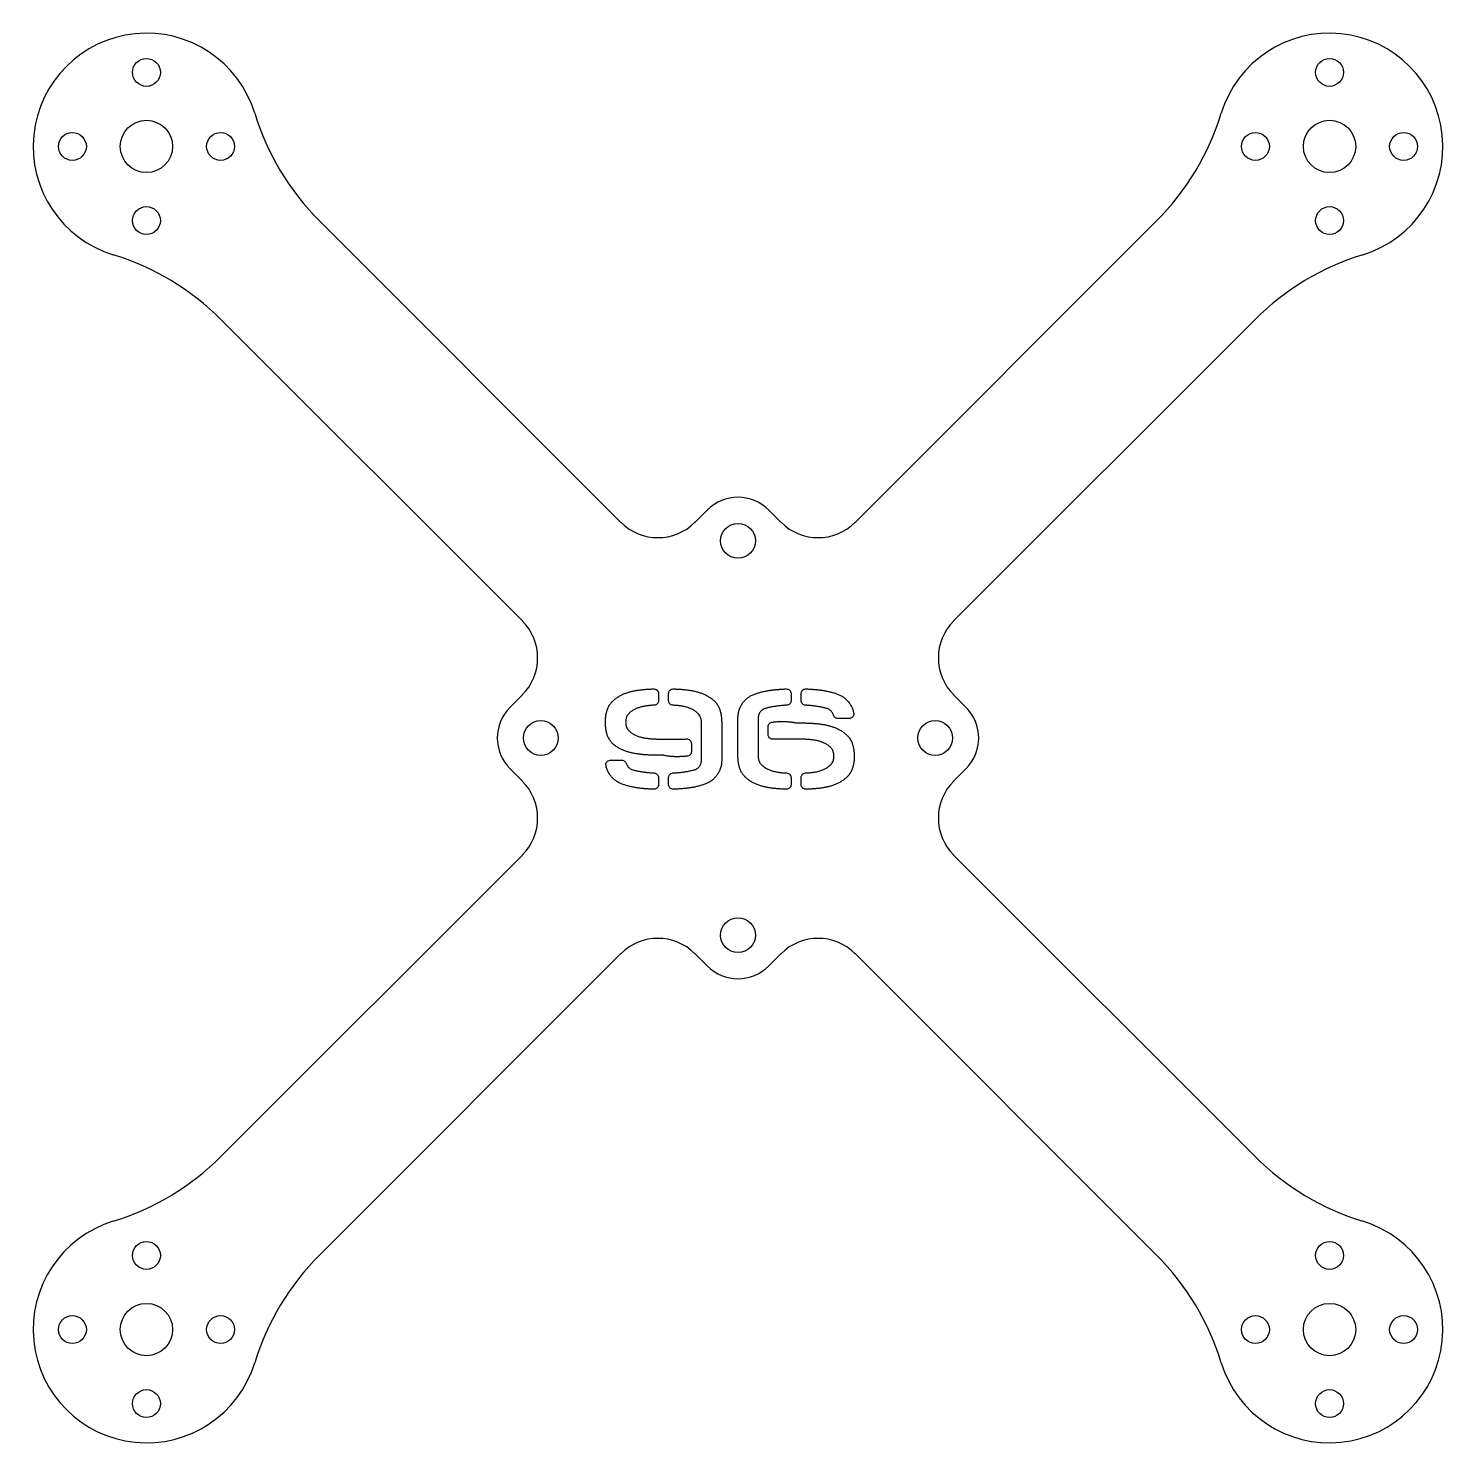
# Model space of a CAD drawing. Extents: x -40.7 to 40.7, y -40.7 to 40.7.
import ezdxf

# ---------------------------------------------------------------- set-up
doc = ezdxf.new("R2010")
doc.units = 0
doc.layers.get('0').update_dxf_attribs({"linetype": 'continuous'})

# ---------------------------------------------------------------- blocks, each defined once
blk = doc.blocks.new('CUT')
at = {"color": 0}
for p, q in [((-6.718, 12.374), (-23.998, 29.654)), ((6.718, 12.374), (23.998, 29.654)), ((-29.654, 23.998), (-12.374, 6.718)), ((29.654, 23.998), (12.374, 6.718)), ((-1.768, 13.081), (-2.475, 12.374)), ((2.475, 12.374), (1.768, 13.081)), ((-12.374, 2.475), (-13.081, 1.768)), ((-4.561, 2.552), (-4.561, 2.141)), ((-3.98, 2.141), (-3.98, 2.552)), ((3.042, 2.552), (3.042, 2.141)), ((3.623, 2.141), (3.623, 2.552)), ((13.081, 1.768), (12.374, 2.475)), ((-7.609, 0.892), (-7.609, 0.914)), ((-2.095, -1.272), (-2.095, 0.892)), ((-0.936, 0.892), (-0.936, -1.272)), ((-0.005, -1.041), (-0.005, 1.123)), ((1.157, 1.123), (1.157, -1.041)), ((6.378, 1.123), (5.727, 1.123)), ((1.735, 0.189), (1.735, 0.654)), ((-2.677, -0.316), (-2.677, -0.781)), ((-7.32, -1.272), (-6.668, -1.272)), ((-13.081, -1.768), (-12.374, -2.475)), ((-4.561, -2.268), (-4.561, -2.679)), ((-3.98, -2.679), (-3.98, -2.268)), ((3.042, -2.268), (3.042, -2.679)), ((3.623, -2.679), (3.623, -2.268)), ((12.374, -2.475), (13.081, -1.768)), ((-29.654, -23.998), (-12.374, -6.718)), ((29.654, -23.998), (12.374, -6.718)), ((-6.718, -12.374), (-23.998, -29.654)), ((-2.475, -12.374), (-1.768, -13.081)), ((1.768, -13.081), (2.475, -12.374)), ((6.718, -12.374), (23.998, -29.654))]:
    blk.add_line(p, q, dxfattribs=at)
for points in [[(-7.214, 2.086), (-7.178, 2.122), (-7.142, 2.156), (-7.105, 2.189), (-7.067, 2.222), (-7.028, 2.253), (-6.988, 2.283), (-6.947, 2.312), (-6.906, 2.34), (-6.864, 2.367), (-6.821, 2.393), (-6.778, 2.418), (-6.734, 2.442), (-6.689, 2.465), (-6.644, 2.487), (-6.599, 2.507), (-6.553, 2.527), (-6.507, 2.546), (-6.46, 2.564), (-6.413, 2.582), (-6.366, 2.598), (-6.318, 2.614), (-6.271, 2.628), (-6.223, 2.642), (-6.174, 2.655), (-6.126, 2.668), (-6.077, 2.68), (-6.029, 2.691), (-5.98, 2.701), (-5.931, 2.711), (-5.882, 2.721), (-5.832, 2.729), (-5.783, 2.737), (-5.734, 2.745), (-5.684, 2.752), (-5.635, 2.759), (-5.585, 2.765), (-5.535, 2.771), (-5.486, 2.776), (-5.436, 2.781), (-5.386, 2.786), (-5.336, 2.79), (-5.286, 2.794), (-5.236, 2.797), (-5.187, 2.8), (-5.137, 2.803), (-5.087, 2.806), (-5.037, 2.808), (-4.987, 2.81), (-4.937, 2.812), (-4.887, 2.813), (-4.837, 2.815), (-4.828, 2.815)], [(-4.828, 2.815), (-4.778, 2.811), (-4.73, 2.797), (-4.686, 2.775), (-4.647, 2.743), (-4.642, 2.738)], [(-4.642, 2.738), (-4.609, 2.701), (-4.584, 2.657), (-4.568, 2.61), (-4.562, 2.56), (-4.561, 2.552)], [(-3.98, 2.552), (-3.976, 2.602), (-3.962, 2.65), (-3.94, 2.694), (-3.908, 2.733), (-3.903, 2.738)], [(-3.903, 2.738), (-3.865, 2.77), (-3.821, 2.794), (-3.773, 2.809), (-3.724, 2.815), (-3.714, 2.815)], [(-3.714, 2.815), (-3.664, 2.814), (-3.614, 2.812), (-3.564, 2.81), (-3.514, 2.808), (-3.464, 2.806), (-3.414, 2.804), (-3.364, 2.801), (-3.314, 2.798), (-3.264, 2.794), (-3.214, 2.79), (-3.165, 2.786), (-3.115, 2.782), (-3.065, 2.777), (-3.015, 2.772), (-2.966, 2.766), (-2.916, 2.76), (-2.866, 2.753), (-2.817, 2.746), (-2.768, 2.739), (-2.718, 2.73), (-2.669, 2.722), (-2.62, 2.713), (-2.571, 2.703), (-2.522, 2.692), (-2.473, 2.681), (-2.425, 2.67), (-2.376, 2.657), (-2.328, 2.644), (-2.28, 2.63), (-2.232, 2.616), (-2.184, 2.6), (-2.137, 2.584), (-2.09, 2.567), (-2.043, 2.549), (-1.997, 2.53), (-1.951, 2.51), (-1.906, 2.49), (-1.861, 2.468), (-1.816, 2.445), (-1.772, 2.422), (-1.729, 2.397), (-1.686, 2.371), (-1.643, 2.344), (-1.602, 2.317), (-1.561, 2.288), (-1.521, 2.258), (-1.482, 2.227), (-1.443, 2.195), (-1.406, 2.162), (-1.369, 2.127), (-1.334, 2.092), (-1.328, 2.086)], [(-0.005, 1.123), (-0.004, 1.173), (-0.002, 1.223), (0.002, 1.273), (0.007, 1.322), (0.014, 1.372), (0.022, 1.421), (0.032, 1.47), (0.043, 1.519), (0.056, 1.567), (0.071, 1.615), (0.088, 1.662), (0.105, 1.709), (0.125, 1.755), (0.146, 1.8), (0.169, 1.845), (0.193, 1.889), (0.219, 1.931), (0.246, 1.973), (0.275, 2.014), (0.305, 2.054), (0.337, 2.093), (0.37, 2.13), (0.404, 2.166), (0.44, 2.202), (0.477, 2.235), (0.515, 2.268), (0.554, 2.299), (0.594, 2.329), (0.635, 2.357), (0.677, 2.384), (0.72, 2.41), (0.764, 2.434), (0.808, 2.457), (0.854, 2.478), (0.9, 2.498), (0.946, 2.516), (0.965, 2.523)], [(-0.005, 1.123), (-0.004, 1.173), (-0.002, 1.223), (0.002, 1.273), (0.007, 1.322), (0.014, 1.372), (0.022, 1.421), (0.032, 1.47), (0.043, 1.519), (0.056, 1.567), (0.071, 1.615), (0.088, 1.662), (0.105, 1.709), (0.125, 1.755), (0.146, 1.8), (0.169, 1.845), (0.193, 1.889), (0.219, 1.931), (0.246, 1.973), (0.275, 2.014), (0.305, 2.054), (0.337, 2.093), (0.37, 2.13), (0.404, 2.166), (0.44, 2.202), (0.477, 2.235), (0.515, 2.268), (0.554, 2.299), (0.594, 2.329), (0.635, 2.357), (0.677, 2.384), (0.72, 2.41), (0.764, 2.434), (0.808, 2.457), (0.854, 2.478), (0.9, 2.498), (0.946, 2.516), (0.965, 2.523)], [(0.965, 2.523), (1.012, 2.54), (1.059, 2.556), (1.107, 2.571), (1.154, 2.586), (1.202, 2.601), (1.25, 2.614), (1.299, 2.627), (1.347, 2.64), (1.395, 2.652), (1.444, 2.664), (1.493, 2.675), (1.542, 2.685), (1.591, 2.695), (1.64, 2.705), (1.689, 2.714), (1.738, 2.722), (1.788, 2.73), (1.837, 2.738), (1.887, 2.745), (1.936, 2.752), (1.986, 2.758), (2.035, 2.764), (2.085, 2.77), (2.135, 2.775), (2.185, 2.78), (2.234, 2.784), (2.284, 2.789), (2.334, 2.792), (2.384, 2.796), (2.434, 2.799), (2.484, 2.802), (2.534, 2.805), (2.584, 2.808), (2.633, 2.81), (2.683, 2.812), (2.733, 2.814), (2.772, 2.815)], [(2.772, 2.815), (2.822, 2.811), (2.87, 2.798), (2.915, 2.776), (2.956, 2.747), (2.962, 2.741)], [(2.962, 2.741), (2.994, 2.703), (3.019, 2.66), (3.035, 2.613), (3.042, 2.563), (3.042, 2.552)], [(3.623, 2.552), (3.628, 2.602), (3.641, 2.65), (3.663, 2.694), (3.693, 2.734), (3.7, 2.741)], [(3.7, 2.741), (3.74, 2.772), (3.784, 2.795), (3.832, 2.809), (3.882, 2.815), (3.89, 2.815)], [(3.89, 2.815), (3.94, 2.813), (3.99, 2.812), (4.04, 2.81), (4.09, 2.807), (4.14, 2.805), (4.19, 2.802), (4.24, 2.799), (4.289, 2.795), (4.339, 2.792), (4.389, 2.788), (4.439, 2.783), (4.489, 2.779), (4.538, 2.774), (4.588, 2.769), (4.638, 2.763), (4.687, 2.757), (4.737, 2.75), (4.787, 2.744), (4.836, 2.736), (4.885, 2.729), (4.935, 2.72), (4.984, 2.712), (5.033, 2.703), (5.082, 2.693), (5.131, 2.683), (5.18, 2.673), (5.229, 2.661), (5.278, 2.65), (5.326, 2.638), (5.374, 2.625), (5.423, 2.612), (5.471, 2.598), (5.518, 2.583), (5.566, 2.568), (5.614, 2.553), (5.661, 2.536), (5.698, 2.523)], [(5.698, 2.523), (5.744, 2.505), (5.791, 2.486), (5.836, 2.465), (5.881, 2.443), (5.925, 2.419), (5.968, 2.394), (6.01, 2.367), (6.052, 2.339), (6.092, 2.31), (6.131, 2.279), (6.17, 2.247), (6.207, 2.213), (6.243, 2.178), (6.277, 2.142), (6.311, 2.105), (6.343, 2.067), (6.373, 2.027), (6.403, 1.987), (6.43, 1.945), (6.457, 1.903), (6.482, 1.859), (6.505, 1.815), (6.527, 1.77), (6.547, 1.724), (6.566, 1.678), (6.583, 1.631), (6.599, 1.584), (6.613, 1.536), (6.626, 1.487), (6.635, 1.447)], [(-7.609, 0.914), (-7.608, 0.964), (-7.607, 1.014), (-7.604, 1.064), (-7.601, 1.114), (-7.597, 1.164), (-7.591, 1.214), (-7.585, 1.263), (-7.577, 1.313), (-7.568, 1.362), (-7.558, 1.411), (-7.547, 1.459), (-7.535, 1.508), (-7.521, 1.556), (-7.505, 1.603), (-7.489, 1.651), (-7.47, 1.697), (-7.45, 1.743), (-7.429, 1.788), (-7.406, 1.832), (-7.38, 1.876), (-7.354, 1.918), (-7.325, 1.959), (-7.294, 1.998), (-7.262, 2.036), (-7.228, 2.073), (-7.214, 2.086)], [(-4.812, 1.881), (-4.862, 1.878), (-4.912, 1.875), (-4.962, 1.872), (-5.011, 1.868), (-5.061, 1.863), (-5.111, 1.858), (-5.161, 1.853), (-5.21, 1.847), (-5.26, 1.84), (-5.309, 1.832), (-5.359, 1.824), (-5.408, 1.814), (-5.457, 1.804), (-5.505, 1.793), (-5.554, 1.781), (-5.602, 1.768), (-5.65, 1.754), (-5.698, 1.739), (-5.745, 1.722), (-5.792, 1.705), (-5.838, 1.685), (-5.884, 1.665), (-5.929, 1.643), (-5.973, 1.62), (-6.016, 1.595), (-6.059, 1.569), (-6.1, 1.54), (-6.14, 1.511), (-6.179, 1.48), (-6.217, 1.447), (-6.253, 1.412), (-6.257, 1.409)], [(-4.561, 2.141), (-4.566, 2.091), (-4.578, 2.043), (-4.6, 1.998), (-4.631, 1.958), (-4.669, 1.926), (-4.713, 1.902), (-4.76, 1.887), (-4.81, 1.881), (-4.812, 1.881)], [(-3.733, 1.881), (-3.783, 1.887), (-3.83, 1.902), (-3.874, 1.926), (-3.912, 1.958), (-3.942, 1.998), (-3.964, 2.043), (-3.976, 2.091), (-3.98, 2.141), (-3.98, 2.141)], [(-2.285, 1.399), (-2.321, 1.434), (-2.358, 1.467), (-2.397, 1.499), (-2.437, 1.529), (-2.478, 1.558), (-2.52, 1.585), (-2.563, 1.61), (-2.607, 1.634), (-2.651, 1.656), (-2.697, 1.677), (-2.743, 1.697), (-2.789, 1.715), (-2.836, 1.732), (-2.884, 1.748), (-2.931, 1.763), (-2.98, 1.776), (-3.028, 1.789), (-3.077, 1.8), (-3.126, 1.811), (-3.175, 1.821), (-3.224, 1.829), (-3.273, 1.837), (-3.323, 1.844), (-3.372, 1.851), (-3.422, 1.857), (-3.472, 1.862), (-3.521, 1.867), (-3.571, 1.871), (-3.621, 1.874), (-3.671, 1.877), (-3.721, 1.88), (-3.733, 1.881)], [(-1.328, 2.086), (-1.293, 2.051), (-1.26, 2.013), (-1.229, 1.974), (-1.2, 1.933), (-1.172, 1.892), (-1.147, 1.849), (-1.123, 1.804), (-1.101, 1.76), (-1.081, 1.714), (-1.062, 1.667), (-1.045, 1.62), (-1.03, 1.573), (-1.015, 1.525), (-1.003, 1.477), (-0.991, 1.428), (-0.981, 1.379), (-0.972, 1.33), (-0.964, 1.281), (-0.957, 1.231), (-0.951, 1.181), (-0.946, 1.132), (-0.943, 1.082), (-0.94, 1.032), (-0.938, 0.982), (-0.937, 0.932), (-0.936, 0.892)], [(1.591, 1.701), (1.543, 1.686), (1.497, 1.667), (1.452, 1.644), (1.41, 1.618), (1.37, 1.588), (1.332, 1.555), (1.298, 1.519), (1.267, 1.479), (1.24, 1.437), (1.216, 1.393), (1.197, 1.347), (1.181, 1.3), (1.17, 1.251), (1.162, 1.202), (1.158, 1.152), (1.157, 1.123)], [(2.795, 1.881), (2.745, 1.878), (2.695, 1.875), (2.645, 1.871), (2.595, 1.867), (2.546, 1.863), (2.496, 1.859), (2.446, 1.854), (2.396, 1.849), (2.347, 1.843), (2.297, 1.837), (2.247, 1.831), (2.198, 1.824), (2.148, 1.816), (2.099, 1.809), (2.05, 1.801), (2, 1.792), (1.951, 1.783), (1.902, 1.774), (1.853, 1.764), (1.804, 1.753), (1.755, 1.742), (1.707, 1.731), (1.658, 1.719), (1.61, 1.706), (1.591, 1.701)], [(3.042, 2.141), (3.038, 2.091), (3.025, 2.043), (3.004, 1.998), (2.973, 1.958), (2.935, 1.926), (2.891, 1.902), (2.844, 1.887), (2.795, 1.881)], [(3.871, 1.881), (3.821, 1.887), (3.773, 1.902), (3.73, 1.926), (3.692, 1.958), (3.661, 1.998), (3.64, 2.043), (3.627, 2.091), (3.623, 2.141), (3.623, 2.141)], [(3.871, 1.881), (3.821, 1.887), (3.773, 1.902), (3.73, 1.926), (3.692, 1.958), (3.661, 1.998), (3.64, 2.043), (3.627, 2.091), (3.623, 2.141), (3.623, 2.141)], [(5.075, 1.701), (5.026, 1.714), (4.978, 1.726), (4.929, 1.738), (4.881, 1.749), (4.832, 1.759), (4.783, 1.77), (4.734, 1.779), (4.685, 1.789), (4.635, 1.797), (4.586, 1.806), (4.537, 1.813), (4.487, 1.821), (4.438, 1.828), (4.388, 1.834), (4.339, 1.84), (4.289, 1.846), (4.239, 1.852), (4.189, 1.857), (4.14, 1.861), (4.09, 1.866), (4.04, 1.87), (3.99, 1.873), (3.94, 1.877), (3.89, 1.88), (3.871, 1.881)], [(5.075, 1.701), (5.026, 1.714), (4.978, 1.726), (4.929, 1.738), (4.881, 1.749), (4.832, 1.759), (4.783, 1.77), (4.734, 1.779), (4.685, 1.789), (4.635, 1.797), (4.586, 1.806), (4.537, 1.813), (4.487, 1.821), (4.438, 1.828), (4.388, 1.834), (4.339, 1.84), (4.289, 1.846), (4.239, 1.852), (4.189, 1.857), (4.14, 1.861), (4.09, 1.866), (4.04, 1.87), (3.99, 1.873), (3.94, 1.877), (3.89, 1.88), (3.871, 1.881)], [(5.479, 1.306), (5.463, 1.353), (5.443, 1.399), (5.419, 1.443), (5.391, 1.484), (5.36, 1.524), (5.325, 1.56), (5.288, 1.593), (5.248, 1.622), (5.205, 1.648), (5.16, 1.67), (5.114, 1.689), (5.075, 1.701)], [(-7.214, -0.3), (-7.249, -0.264), (-7.282, -0.226), (-7.313, -0.187), (-7.342, -0.147), (-7.37, -0.105), (-7.395, -0.062), (-7.419, -0.018), (-7.441, 0.027), (-7.462, 0.072), (-7.48, 0.119), (-7.498, 0.166), (-7.513, 0.213), (-7.528, 0.261), (-7.541, 0.309), (-7.553, 0.358), (-7.563, 0.407), (-7.572, 0.456), (-7.58, 0.505), (-7.587, 0.555), (-7.593, 0.604), (-7.598, 0.654), (-7.602, 0.704), (-7.605, 0.754), (-7.607, 0.804), (-7.608, 0.854), (-7.609, 0.892)], [(-6.257, 1.409), (-6.291, 1.372), (-6.322, 1.333), (-6.349, 1.291), (-6.373, 1.247), (-6.393, 1.201), (-6.41, 1.154), (-6.423, 1.106), (-6.433, 1.057), (-6.441, 1.008), (-6.445, 0.958), (-6.446, 0.914)], [(-6.446, 0.914), (-6.445, 0.864), (-6.44, 0.814), (-6.433, 0.765), (-6.422, 0.716), (-6.408, 0.668), (-6.391, 0.621), (-6.371, 0.575), (-6.347, 0.532), (-6.319, 0.49), (-6.288, 0.451), (-6.257, 0.42)], [(-2.095, 0.892), (-2.097, 0.942), (-2.102, 0.991), (-2.109, 1.041), (-2.119, 1.09), (-2.133, 1.138), (-2.149, 1.185), (-2.169, 1.231), (-2.191, 1.276), (-2.218, 1.318), (-2.248, 1.358), (-2.281, 1.395), (-2.285, 1.399)], [(1.735, 0.654), (1.74, 0.704), (1.753, 0.752), (1.775, 0.797), (1.806, 0.836), (1.844, 0.868), (1.888, 0.892), (1.936, 0.906), (1.963, 0.911)], [(1.963, 0.911), (2.013, 0.917), (2.063, 0.922), (2.112, 0.927), (2.162, 0.931), (2.212, 0.935), (2.262, 0.939), (2.312, 0.942), (2.362, 0.944), (2.412, 0.946), (2.462, 0.947), (2.512, 0.948), (2.562, 0.949), (2.612, 0.948), (2.662, 0.947), (2.712, 0.946), (2.762, 0.944), (2.812, 0.941), (2.861, 0.937), (2.911, 0.933), (2.961, 0.928), (3.011, 0.923), (3.06, 0.916), (3.11, 0.909), (3.159, 0.901), (3.208, 0.892), (3.257, 0.882), (3.306, 0.872), (3.331, 0.866)], [(3.331, 0.866), (3.381, 0.866), (3.431, 0.866), (3.481, 0.866), (3.531, 0.866), (3.581, 0.865), (3.631, 0.865), (3.681, 0.865), (3.731, 0.864), (3.781, 0.863), (3.831, 0.862), (3.881, 0.861), (3.931, 0.86), (3.981, 0.859), (4.031, 0.857), (4.081, 0.855), (4.131, 0.853), (4.181, 0.85), (4.231, 0.847), (4.281, 0.844), (4.331, 0.841), (4.381, 0.837), (4.43, 0.833), (4.48, 0.829), (4.53, 0.824), (4.58, 0.819), (4.629, 0.813), (4.679, 0.807), (4.729, 0.801), (4.778, 0.794), (4.827, 0.786), (4.877, 0.778), (4.926, 0.769), (4.975, 0.76), (5.024, 0.751), (5.073, 0.74), (5.122, 0.729), (5.171, 0.718), (5.219, 0.705), (5.267, 0.692), (5.315, 0.679), (5.363, 0.664), (5.411, 0.649), (5.458, 0.633), (5.505, 0.616), (5.552, 0.598), (5.598, 0.579), (5.644, 0.56), (5.69, 0.539), (5.735, 0.518), (5.78, 0.496), (5.824, 0.472), (5.868, 0.448), (5.911, 0.422), (5.953, 0.396), (5.995, 0.368), (6.036, 0.339), (6.076, 0.31), (6.115, 0.279), (6.154, 0.247), (6.192, 0.214), (6.228, 0.18), (6.264, 0.146), (6.276, 0.134)], [(5.727, 1.123), (5.677, 1.127), (5.629, 1.141), (5.585, 1.164), (5.546, 1.196), (5.514, 1.234), (5.49, 1.278), (5.479, 1.306)], [(6.584, 1.222), (6.549, 1.186), (6.509, 1.157), (6.463, 1.137), (6.415, 1.125), (6.378, 1.123)], [(6.584, 1.222), (6.549, 1.186), (6.509, 1.157), (6.463, 1.137), (6.415, 1.125), (6.378, 1.123)], [(6.635, 1.447), (6.641, 1.398), (6.637, 1.348), (6.625, 1.299), (6.605, 1.254), (6.584, 1.222)], [(-6.257, 0.42), (-6.221, 0.385), (-6.183, 0.352), (-6.144, 0.321), (-6.104, 0.291), (-6.063, 0.263), (-6.021, 0.236), (-5.978, 0.211), (-5.933, 0.187), (-5.889, 0.165), (-5.843, 0.144), (-5.797, 0.125), (-5.75, 0.107), (-5.703, 0.091), (-5.656, 0.075), (-5.608, 0.061), (-5.559, 0.048), (-5.511, 0.035), (-5.462, 0.024), (-5.413, 0.014), (-5.364, 0.005), (-5.315, -0.004), (-5.265, -0.012), (-5.216, -0.019), (-5.166, -0.025), (-5.117, -0.031), (-5.067, -0.036), (-5.017, -0.04), (-4.967, -0.044), (-4.917, -0.047), (-4.867, -0.05), (-4.818, -0.053), (-4.768, -0.055), (-4.718, -0.057), (-4.668, -0.058), (-4.618, -0.059), (-4.568, -0.06), (-4.518, -0.061), (-4.468, -0.061), (-4.418, -0.062), (-4.368, -0.062), (-4.318, -0.062), (-4.272, -0.062)], [(1.838, -0.017), (1.802, 0.017), (1.772, 0.058), (1.751, 0.103), (1.738, 0.151), (1.735, 0.189)], [(6.276, 0.134), (6.311, 0.098), (6.344, 0.061), (6.375, 0.022), (6.404, -0.019), (6.432, -0.06), (6.458, -0.103), (6.481, -0.147), (6.504, -0.192), (6.524, -0.238), (6.543, -0.284), (6.56, -0.331), (6.576, -0.379), (6.59, -0.427), (6.603, -0.475), (6.614, -0.523), (6.624, -0.572), (6.633, -0.622), (6.641, -0.671), (6.648, -0.72), (6.654, -0.77), (6.658, -0.82), (6.662, -0.87), (6.665, -0.92), (6.667, -0.97), (6.667, -1.02), (6.667, -1.041)], [(-4.272, -0.993), (-4.322, -0.993), (-4.372, -0.993), (-4.422, -0.993), (-4.472, -0.993), (-4.522, -0.993), (-4.572, -0.992), (-4.622, -0.992), (-4.672, -0.991), (-4.722, -0.991), (-4.772, -0.99), (-4.822, -0.989), (-4.872, -0.987), (-4.922, -0.986), (-4.972, -0.984), (-5.022, -0.982), (-5.072, -0.98), (-5.122, -0.978), (-5.172, -0.975), (-5.222, -0.973), (-5.272, -0.969), (-5.322, -0.966), (-5.372, -0.962), (-5.422, -0.958), (-5.471, -0.953), (-5.521, -0.948), (-5.571, -0.943), (-5.62, -0.937), (-5.67, -0.931), (-5.72, -0.924), (-5.769, -0.917), (-5.819, -0.909), (-5.868, -0.901), (-5.917, -0.893), (-5.966, -0.883), (-6.015, -0.873), (-6.064, -0.863), (-6.113, -0.852), (-6.162, -0.84), (-6.21, -0.828), (-6.258, -0.815), (-6.306, -0.801), (-6.354, -0.786), (-6.402, -0.771), (-6.449, -0.755), (-6.496, -0.738), (-6.543, -0.72), (-6.589, -0.701), (-6.635, -0.681), (-6.68, -0.661), (-6.726, -0.639), (-6.77, -0.616), (-6.814, -0.593), (-6.858, -0.568), (-6.901, -0.542), (-6.943, -0.516), (-6.984, -0.488), (-7.025, -0.459), (-7.065, -0.429), (-7.104, -0.397), (-7.142, -0.365), (-7.18, -0.332), (-7.214, -0.3)], [(-4.272, -0.062), (-4.222, -0.062), (-4.172, -0.062), (-4.122, -0.062), (-4.072, -0.062), (-4.022, -0.062), (-3.972, -0.062), (-3.922, -0.062), (-3.872, -0.062), (-3.822, -0.062), (-3.772, -0.062), (-3.722, -0.062), (-3.672, -0.062), (-3.622, -0.062), (-3.572, -0.062), (-3.522, -0.062), (-3.472, -0.062), (-3.422, -0.062), (-3.372, -0.062), (-3.322, -0.062), (-3.272, -0.062), (-3.222, -0.062), (-3.172, -0.062), (-3.122, -0.062), (-3.072, -0.062), (-3.022, -0.062), (-3.004, -0.062)], [(-3.004, -0.062), (-2.955, -0.055), (-2.905, -0.056), (-2.856, -0.067), (-2.811, -0.088), (-2.776, -0.11)], [(-2.677, -0.781), (-2.681, -0.831), (-2.694, -0.879), (-2.715, -0.924), (-2.746, -0.963), (-2.785, -0.995), (-2.829, -1.019), (-2.876, -1.033), (-2.905, -1.038)], [(-2.776, -0.11), (-2.74, -0.145), (-2.711, -0.185), (-2.691, -0.231), (-2.679, -0.279), (-2.677, -0.316)], [(2.063, -0.065), (2.013, -0.073), (1.964, -0.071), (1.915, -0.059), (1.87, -0.039), (1.838, -0.017)], [(3.331, -0.065), (3.281, -0.065), (3.231, -0.065), (3.181, -0.065), (3.131, -0.065), (3.081, -0.065), (3.031, -0.065), (2.981, -0.065), (2.931, -0.065), (2.881, -0.065), (2.831, -0.065), (2.781, -0.065), (2.731, -0.065), (2.681, -0.065), (2.631, -0.065), (2.581, -0.065), (2.531, -0.065), (2.481, -0.065), (2.431, -0.065), (2.381, -0.065), (2.331, -0.065), (2.281, -0.065), (2.231, -0.065), (2.181, -0.065), (2.131, -0.065), (2.081, -0.065), (2.063, -0.065)], [(5.319, -0.547), (5.283, -0.512), (5.245, -0.479), (5.206, -0.448), (5.166, -0.418), (5.125, -0.39), (5.083, -0.363), (5.039, -0.338), (4.995, -0.314), (4.95, -0.292), (4.905, -0.271), (4.859, -0.252), (4.812, -0.234), (4.765, -0.218), (4.717, -0.202), (4.67, -0.188), (4.621, -0.175), (4.573, -0.163), (4.524, -0.151), (4.475, -0.141), (4.426, -0.132), (4.377, -0.123), (4.327, -0.116), (4.278, -0.109), (4.228, -0.102), (4.179, -0.097), (4.129, -0.092), (4.079, -0.087), (4.029, -0.083), (3.979, -0.08), (3.929, -0.077), (3.879, -0.074), (3.83, -0.072), (3.78, -0.07), (3.73, -0.069), (3.68, -0.068), (3.63, -0.067), (3.58, -0.066), (3.53, -0.066), (3.48, -0.065), (3.43, -0.065), (3.38, -0.065), (3.331, -0.065)], [(5.508, -1.041), (5.507, -0.991), (5.502, -0.942), (5.494, -0.892), (5.483, -0.843), (5.469, -0.795), (5.452, -0.748), (5.432, -0.703), (5.408, -0.659), (5.38, -0.617), (5.349, -0.578), (5.319, -0.547)], [(5.508, -1.041), (5.507, -0.991), (5.502, -0.942), (5.494, -0.892), (5.483, -0.843), (5.469, -0.795), (5.452, -0.748), (5.432, -0.703), (5.408, -0.659), (5.38, -0.617), (5.349, -0.578), (5.319, -0.547)], [(-7.573, -1.587), (-7.58, -1.538), (-7.578, -1.488), (-7.564, -1.44), (-7.542, -1.395), (-7.522, -1.369)], [(-6.639, -2.65), (-6.686, -2.632), (-6.732, -2.613), (-6.777, -2.592), (-6.822, -2.57), (-6.866, -2.546), (-6.909, -2.521), (-6.952, -2.494), (-6.993, -2.466), (-7.034, -2.437), (-7.073, -2.406), (-7.111, -2.374), (-7.148, -2.341), (-7.184, -2.306), (-7.219, -2.27), (-7.253, -2.233), (-7.285, -2.194), (-7.315, -2.155), (-7.345, -2.114), (-7.373, -2.073), (-7.399, -2.031), (-7.424, -1.987), (-7.447, -1.943), (-7.469, -1.898), (-7.489, -1.852), (-7.508, -1.806), (-7.525, -1.759), (-7.541, -1.711), (-7.555, -1.663), (-7.567, -1.615), (-7.573, -1.587)], [(-7.522, -1.369), (-7.487, -1.333), (-7.446, -1.305), (-7.4, -1.285), (-7.351, -1.274), (-7.32, -1.272)], [(-6.668, -1.272), (-6.618, -1.277), (-6.57, -1.29), (-6.525, -1.312), (-6.486, -1.343), (-6.454, -1.381), (-6.431, -1.425), (-6.421, -1.452)], [(-6.421, -1.452), (-6.403, -1.499), (-6.381, -1.544), (-6.356, -1.587), (-6.327, -1.628), (-6.294, -1.666), (-6.258, -1.701), (-6.22, -1.732), (-6.178, -1.761), (-6.135, -1.785), (-6.089, -1.806), (-6.042, -1.823), (-6.013, -1.831)], [(-2.905, -1.038), (-2.954, -1.044), (-3.004, -1.049), (-3.054, -1.054), (-3.104, -1.058), (-3.153, -1.062), (-3.203, -1.066), (-3.253, -1.069), (-3.303, -1.071), (-3.353, -1.073), (-3.403, -1.075), (-3.453, -1.075), (-3.503, -1.076), (-3.553, -1.075), (-3.603, -1.074), (-3.653, -1.073), (-3.703, -1.071), (-3.753, -1.068), (-3.803, -1.064), (-3.853, -1.06), (-3.902, -1.055), (-3.952, -1.05), (-4.002, -1.043), (-4.051, -1.036), (-4.1, -1.028), (-4.15, -1.019), (-4.199, -1.009), (-4.248, -0.999), (-4.272, -0.993)], [(-2.529, -1.831), (-2.481, -1.817), (-2.435, -1.798), (-2.39, -1.777), (-2.347, -1.751), (-2.306, -1.722), (-2.268, -1.689), (-2.233, -1.653), (-2.202, -1.614), (-2.175, -1.573), (-2.151, -1.528), (-2.132, -1.482), (-2.117, -1.435), (-2.106, -1.386), (-2.099, -1.337), (-2.096, -1.287), (-2.095, -1.272)], [(-0.936, -1.272), (-0.937, -1.322), (-0.939, -1.372), (-0.943, -1.422), (-0.949, -1.472), (-0.956, -1.521), (-0.965, -1.571), (-0.975, -1.62), (-0.987, -1.668), (-1.001, -1.716), (-1.016, -1.764), (-1.033, -1.811), (-1.051, -1.857), (-1.072, -1.903), (-1.093, -1.948), (-1.117, -1.992), (-1.142, -2.035), (-1.168, -2.078), (-1.197, -2.119), (-1.226, -2.159), (-1.257, -2.199), (-1.289, -2.237), (-1.323, -2.274), (-1.358, -2.309), (-1.394, -2.344), (-1.432, -2.377), (-1.47, -2.409), (-1.51, -2.439), (-1.551, -2.468), (-1.592, -2.496), (-1.635, -2.522), (-1.678, -2.547), (-1.722, -2.571), (-1.767, -2.593), (-1.813, -2.613), (-1.859, -2.632), (-1.906, -2.65), (-1.906, -2.65)], [(-0.936, -1.272), (-0.937, -1.322), (-0.939, -1.372), (-0.943, -1.422), (-0.949, -1.472), (-0.956, -1.521), (-0.965, -1.571), (-0.975, -1.62), (-0.987, -1.668), (-1.001, -1.716), (-1.016, -1.764), (-1.033, -1.811), (-1.051, -1.857), (-1.072, -1.903), (-1.093, -1.948), (-1.117, -1.992), (-1.142, -2.035), (-1.168, -2.078), (-1.197, -2.119), (-1.226, -2.159), (-1.257, -2.199), (-1.289, -2.237), (-1.323, -2.274), (-1.358, -2.309), (-1.394, -2.344), (-1.432, -2.377), (-1.47, -2.409), (-1.51, -2.439), (-1.551, -2.468), (-1.592, -2.496), (-1.635, -2.522), (-1.678, -2.547), (-1.722, -2.571), (-1.767, -2.593), (-1.813, -2.613), (-1.859, -2.632), (-1.906, -2.65), (-1.906, -2.65)], [(0.39, -2.213), (0.355, -2.178), (0.322, -2.14), (0.29, -2.101), (0.261, -2.061), (0.233, -2.019), (0.208, -1.976), (0.184, -1.932), (0.161, -1.888), (0.141, -1.842), (0.122, -1.796), (0.105, -1.749), (0.089, -1.701), (0.074, -1.654), (0.061, -1.605), (0.049, -1.557), (0.039, -1.508), (0.03, -1.459), (0.022, -1.409), (0.015, -1.36), (0.009, -1.31), (0.004, -1.26), (0, -1.211), (-0.002, -1.161), (-0.004, -1.111), (-0.005, -1.061), (-0.005, -1.041)], [(1.157, -1.041), (1.159, -1.091), (1.164, -1.141), (1.171, -1.19), (1.182, -1.239), (1.196, -1.287), (1.213, -1.334), (1.234, -1.38), (1.258, -1.424), (1.285, -1.465), (1.317, -1.504), (1.347, -1.536)], [(1.157, -1.041), (1.159, -1.091), (1.164, -1.141), (1.171, -1.19), (1.182, -1.239), (1.196, -1.287), (1.213, -1.334), (1.234, -1.38), (1.258, -1.424), (1.285, -1.465), (1.317, -1.504), (1.347, -1.536)], [(1.347, -1.536), (1.383, -1.57), (1.42, -1.603), (1.459, -1.635), (1.499, -1.665), (1.541, -1.693), (1.583, -1.719), (1.626, -1.744), (1.671, -1.768), (1.715, -1.79), (1.761, -1.811), (1.807, -1.83), (1.854, -1.848), (1.901, -1.864), (1.949, -1.88), (1.997, -1.894), (2.045, -1.907), (2.093, -1.919), (2.142, -1.93), (2.191, -1.94), (2.24, -1.95), (2.289, -1.958), (2.339, -1.966), (2.388, -1.973), (2.438, -1.979), (2.488, -1.985), (2.537, -1.99), (2.587, -1.994), (2.637, -1.998), (2.687, -2.002), (2.737, -2.005), (2.787, -2.008), (2.792, -2.008)], [(3.871, -2.008), (3.921, -2.005), (3.97, -2.002), (4.02, -1.999), (4.07, -1.995), (4.12, -1.991), (4.17, -1.986), (4.219, -1.98), (4.269, -1.974), (4.319, -1.967), (4.368, -1.959), (4.417, -1.951), (4.466, -1.942), (4.515, -1.932), (4.564, -1.921), (4.613, -1.909), (4.661, -1.896), (4.709, -1.882), (4.757, -1.866), (4.804, -1.85), (4.851, -1.832), (4.897, -1.813), (4.943, -1.793), (4.988, -1.771), (5.032, -1.748), (5.075, -1.723), (5.118, -1.697), (5.159, -1.669), (5.2, -1.639), (5.239, -1.608), (5.277, -1.576), (5.313, -1.541), (5.319, -1.536)], [(5.319, -1.536), (5.353, -1.499), (5.383, -1.46), (5.41, -1.417), (5.434, -1.373), (5.454, -1.327), (5.471, -1.28), (5.484, -1.232), (5.495, -1.184), (5.503, -1.134), (5.507, -1.084), (5.508, -1.041)], [(6.667, -1.041), (6.667, -1.091), (6.666, -1.141), (6.663, -1.191), (6.66, -1.241), (6.656, -1.291), (6.65, -1.341), (6.644, -1.39), (6.637, -1.44), (6.628, -1.489), (6.618, -1.538), (6.607, -1.587), (6.595, -1.635), (6.581, -1.683), (6.566, -1.731), (6.549, -1.778), (6.531, -1.825), (6.511, -1.871), (6.49, -1.916), (6.467, -1.96), (6.442, -2.003), (6.415, -2.045), (6.386, -2.086), (6.356, -2.126), (6.323, -2.164), (6.289, -2.2), (6.276, -2.213)], [(-6.013, -1.831), (-5.965, -1.844), (-5.916, -1.856), (-5.867, -1.868), (-5.819, -1.879), (-5.77, -1.889), (-5.721, -1.9), (-5.672, -1.909), (-5.623, -1.918), (-5.573, -1.927), (-5.524, -1.935), (-5.475, -1.942), (-5.425, -1.95), (-5.376, -1.956), (-5.326, -1.963), (-5.276, -1.969), (-5.227, -1.974), (-5.177, -1.98), (-5.127, -1.984), (-5.077, -1.989), (-5.027, -1.993), (-4.978, -1.997), (-4.928, -2), (-4.878, -2.004), (-4.828, -2.007), (-4.809, -2.008)], [(-4.809, -2.008), (-4.759, -2.014), (-4.712, -2.029), (-4.668, -2.053), (-4.63, -2.086), (-4.6, -2.125), (-4.578, -2.17), (-4.565, -2.219), (-4.561, -2.268)], [(-3.98, -2.268), (-3.976, -2.218), (-3.964, -2.17), (-3.942, -2.125), (-3.912, -2.085), (-3.874, -2.053), (-3.83, -2.029), (-3.783, -2.014), (-3.733, -2.008), (-3.733, -2.008)], [(-3.733, -2.008), (-3.683, -2.005), (-3.633, -2.002), (-3.583, -1.998), (-3.533, -1.994), (-3.484, -1.99), (-3.434, -1.986), (-3.384, -1.981), (-3.334, -1.976), (-3.285, -1.971), (-3.235, -1.965), (-3.185, -1.959), (-3.136, -1.952), (-3.086, -1.945), (-3.037, -1.938), (-2.987, -1.93), (-2.938, -1.921), (-2.889, -1.913), (-2.84, -1.903), (-2.791, -1.893), (-2.742, -1.883), (-2.693, -1.872), (-2.644, -1.861), (-2.596, -1.849), (-2.547, -1.836), (-2.529, -1.831)], [(2.776, -2.939), (2.726, -2.938), (2.676, -2.936), (2.626, -2.935), (2.576, -2.933), (2.526, -2.931), (2.476, -2.928), (2.426, -2.926), (2.376, -2.923), (2.326, -2.919), (2.276, -2.916), (2.226, -2.912), (2.177, -2.907), (2.127, -2.903), (2.077, -2.898), (2.027, -2.892), (1.978, -2.886), (1.928, -2.879), (1.879, -2.873), (1.829, -2.865), (1.78, -2.857), (1.731, -2.848), (1.681, -2.839), (1.632, -2.83), (1.584, -2.819), (1.535, -2.808), (1.486, -2.797), (1.438, -2.784), (1.389, -2.771), (1.341, -2.758), (1.294, -2.743), (1.246, -2.728), (1.199, -2.711), (1.152, -2.694), (1.105, -2.676), (1.059, -2.658), (1.013, -2.638), (0.967, -2.617), (0.922, -2.596), (0.878, -2.573), (0.833, -2.549), (0.79, -2.525), (0.747, -2.499), (0.705, -2.472), (0.663, -2.444), (0.623, -2.415), (0.583, -2.385), (0.543, -2.354), (0.505, -2.322), (0.468, -2.289), (0.431, -2.255), (0.396, -2.219), (0.39, -2.213)], [(2.792, -2.008), (2.841, -2.014), (2.889, -2.029), (2.933, -2.052), (2.971, -2.084), (3.002, -2.123), (3.025, -2.168), (3.038, -2.216), (3.042, -2.266), (3.042, -2.268)], [(3.623, -2.268), (3.627, -2.218), (3.64, -2.17), (3.661, -2.125), (3.692, -2.085), (3.729, -2.053), (3.773, -2.029), (3.821, -2.014), (3.871, -2.008), (3.871, -2.008)], [(6.276, -2.213), (6.24, -2.249), (6.204, -2.283), (6.167, -2.316), (6.128, -2.348), (6.089, -2.38), (6.049, -2.41), (6.009, -2.439), (5.967, -2.467), (5.925, -2.494), (5.882, -2.52), (5.839, -2.545), (5.795, -2.568), (5.751, -2.591), (5.706, -2.613), (5.66, -2.634), (5.614, -2.654), (5.568, -2.673), (5.521, -2.691), (5.474, -2.708), (5.427, -2.724), (5.38, -2.74), (5.332, -2.755), (5.284, -2.768), (5.236, -2.782), (5.187, -2.794), (5.139, -2.806), (5.09, -2.817), (5.041, -2.828), (4.992, -2.837), (4.943, -2.847), (4.894, -2.855), (4.844, -2.863), (4.795, -2.871), (4.745, -2.878), (4.696, -2.885), (4.646, -2.891), (4.597, -2.896), (4.547, -2.902), (4.497, -2.907), (4.447, -2.911), (4.397, -2.915), (4.348, -2.919), (4.298, -2.922), (4.248, -2.925), (4.198, -2.928), (4.148, -2.93), (4.098, -2.933), (4.048, -2.934), (3.998, -2.936), (3.948, -2.938), (3.898, -2.939), (3.89, -2.939)], [(-4.831, -2.939), (-4.881, -2.938), (-4.931, -2.936), (-4.981, -2.934), (-5.031, -2.932), (-5.081, -2.93), (-5.131, -2.927), (-5.181, -2.924), (-5.231, -2.921), (-5.281, -2.917), (-5.33, -2.913), (-5.38, -2.909), (-5.43, -2.905), (-5.48, -2.9), (-5.53, -2.895), (-5.579, -2.889), (-5.629, -2.883), (-5.679, -2.877), (-5.728, -2.87), (-5.778, -2.863), (-5.827, -2.855), (-5.876, -2.847), (-5.926, -2.838), (-5.975, -2.829), (-6.024, -2.82), (-6.073, -2.81), (-6.122, -2.799), (-6.17, -2.788), (-6.219, -2.777), (-6.268, -2.764), (-6.316, -2.752), (-6.364, -2.738), (-6.412, -2.724), (-6.46, -2.71), (-6.508, -2.695), (-6.555, -2.679), (-6.602, -2.663), (-6.639, -2.65)], [(-4.642, -2.868), (-4.681, -2.899), (-4.726, -2.922), (-4.774, -2.935), (-4.823, -2.939), (-4.831, -2.939)], [(-4.561, -2.679), (-4.566, -2.729), (-4.58, -2.777), (-4.603, -2.821), (-4.634, -2.86), (-4.642, -2.868)], [(-3.903, -2.868), (-3.935, -2.83), (-3.959, -2.786), (-3.974, -2.739), (-3.98, -2.689), (-3.98, -2.679)], [(-3.714, -2.942), (-3.764, -2.938), (-3.812, -2.925), (-3.857, -2.903), (-3.897, -2.874), (-3.903, -2.868)], [(-1.906, -2.65), (-1.953, -2.667), (-2, -2.683), (-2.048, -2.699), (-2.096, -2.714), (-2.143, -2.728), (-2.192, -2.742), (-2.24, -2.755), (-2.288, -2.767), (-2.337, -2.78), (-2.385, -2.791), (-2.434, -2.802), (-2.483, -2.812), (-2.532, -2.822), (-2.581, -2.832), (-2.63, -2.841), (-2.68, -2.849), (-2.729, -2.857), (-2.778, -2.865), (-2.828, -2.872), (-2.877, -2.879), (-2.927, -2.885), (-2.977, -2.891), (-3.026, -2.897), (-3.076, -2.902), (-3.126, -2.907), (-3.176, -2.911), (-3.225, -2.916), (-3.275, -2.92), (-3.325, -2.923), (-3.375, -2.926), (-3.425, -2.93), (-3.475, -2.932), (-3.525, -2.935), (-3.575, -2.937), (-3.625, -2.939), (-3.675, -2.941), (-3.714, -2.942)], [(-1.906, -2.65), (-1.953, -2.667), (-2, -2.683), (-2.048, -2.699), (-2.096, -2.714), (-2.143, -2.728), (-2.192, -2.742), (-2.24, -2.755), (-2.288, -2.767), (-2.337, -2.78), (-2.385, -2.791), (-2.434, -2.802), (-2.483, -2.812), (-2.532, -2.822), (-2.581, -2.832), (-2.63, -2.841), (-2.68, -2.849), (-2.729, -2.857), (-2.778, -2.865), (-2.828, -2.872), (-2.877, -2.879), (-2.927, -2.885), (-2.977, -2.891), (-3.026, -2.897), (-3.076, -2.902), (-3.126, -2.907), (-3.176, -2.911), (-3.225, -2.916), (-3.275, -2.92), (-3.325, -2.923), (-3.375, -2.926), (-3.425, -2.93), (-3.475, -2.932), (-3.525, -2.935), (-3.575, -2.937), (-3.625, -2.939), (-3.675, -2.941), (-3.714, -2.942)], [(2.962, -2.865), (2.924, -2.898), (2.88, -2.921), (2.832, -2.935), (2.782, -2.939), (2.776, -2.939)], [(3.042, -2.679), (3.037, -2.729), (3.023, -2.776), (3, -2.821), (2.968, -2.859), (2.962, -2.865)], [(3.7, -2.865), (3.668, -2.827), (3.644, -2.784), (3.629, -2.736), (3.623, -2.686), (3.623, -2.679)], [(3.7, -2.865), (3.668, -2.827), (3.644, -2.784), (3.629, -2.736), (3.623, -2.686), (3.623, -2.679)], [(3.89, -2.939), (3.84, -2.936), (3.792, -2.924), (3.747, -2.902), (3.707, -2.872), (3.7, -2.865)]]:
    blk.add_lwpolyline(points, dxfattribs=at)
for centre, radius in [((-33.941, 38.191), 0.8), ((33.941, 38.191), 0.8), ((-33.941, 33.941), 1.5), ((33.941, 33.941), 1.5), ((-38.191, 33.941), 0.8), ((-29.691, 33.941), 0.8), ((29.691, 33.941), 0.8), ((38.191, 33.941), 0.8), ((-33.941, 29.691), 0.8), ((33.941, 29.691), 0.8), ((0, 11.314), 1), ((-11.314, 0), 1), ((11.314, 0), 1), ((0, -11.314), 1), ((-33.941, -29.691), 0.8), ((33.941, -29.691), 0.8), ((-33.941, -33.941), 1.5), ((33.941, -33.941), 1.5), ((-38.191, -33.941), 0.8), ((-29.691, -33.941), 0.8), ((29.691, -33.941), 0.8), ((38.191, -33.941), 0.8), ((-33.941, -38.191), 0.8), ((33.941, -38.191), 0.8)]:
    blk.add_circle(centre, radius, dxfattribs=at)
for centre, radius, start, end in [((-33.941, 33.941), 6.5, 17.09453, -107.09453), ((33.941, 33.941), 6.5, -72.90547, 162.90547), ((-13.391, 40.261), 15, -162.90547, -135), ((13.391, 40.261), 15, -45, -17.09453), ((-40.261, 13.391), 15, 45, 72.90547), ((40.261, 13.391), 15, 107.09453, 135), ((0, 11.314), 2.5, 45, 135), ((-4.596, 14.496), 3, -135, -45), ((4.596, 14.496), 3, -135, -45), ((-14.496, 4.596), 3, -45, 45), ((14.496, 4.596), 3, 135, -135), ((-11.314, 0), 2.5, 135, -135), ((11.314, 0), 2.5, -45, 45), ((-14.496, -4.596), 3, -45, 45), ((14.496, -4.596), 3, 135, -135), ((-4.596, -14.496), 3, 45, 135), ((4.596, -14.496), 3, 45, 135), ((0, -11.314), 2.5, -135, -45), ((-40.261, -13.391), 15, -72.90547, -45), ((40.261, -13.391), 15, -135, -107.09453), ((-33.941, -33.941), 6.5, 107.09453, -17.09453), ((33.941, -33.941), 6.5, -162.90547, 72.90547), ((-13.391, -40.261), 15, 135, 162.90547), ((13.391, -40.261), 15, 17.09453, 45)]:
    blk.add_arc(centre, radius, start, end, dxfattribs=at)

msp = doc.modelspace()

# ---------------------------------------------------------------- block references
at = {"color": 0}
msp.add_blockref('CUT', (0, 0), dxfattribs=at)

doc.saveas('drawing.dxf')
